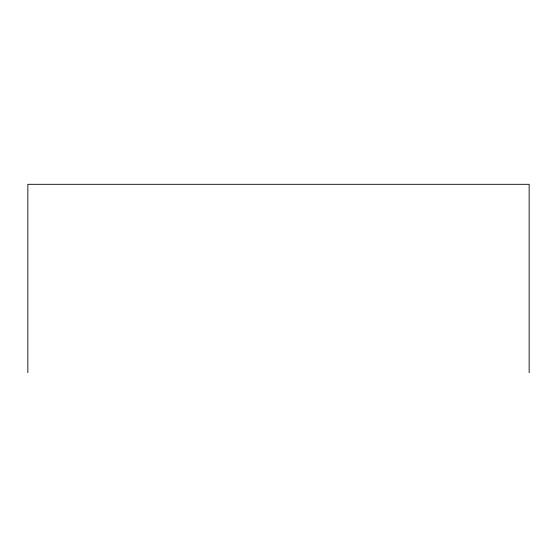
<?xml version="1.0" encoding="UTF-8"?>
<svg xmlns="http://www.w3.org/2000/svg" width="557" height="557" viewBox="0 0 557 557"><rect width="100%" height="100%" fill="white"/><g stroke="black" fill="none" stroke-linecap="round" stroke-linejoin="round"><path stroke-width="0.84" d="M529.15 372.689L529.15 184.311L27.85 184.311L27.85 372.689"/></g></svg>
